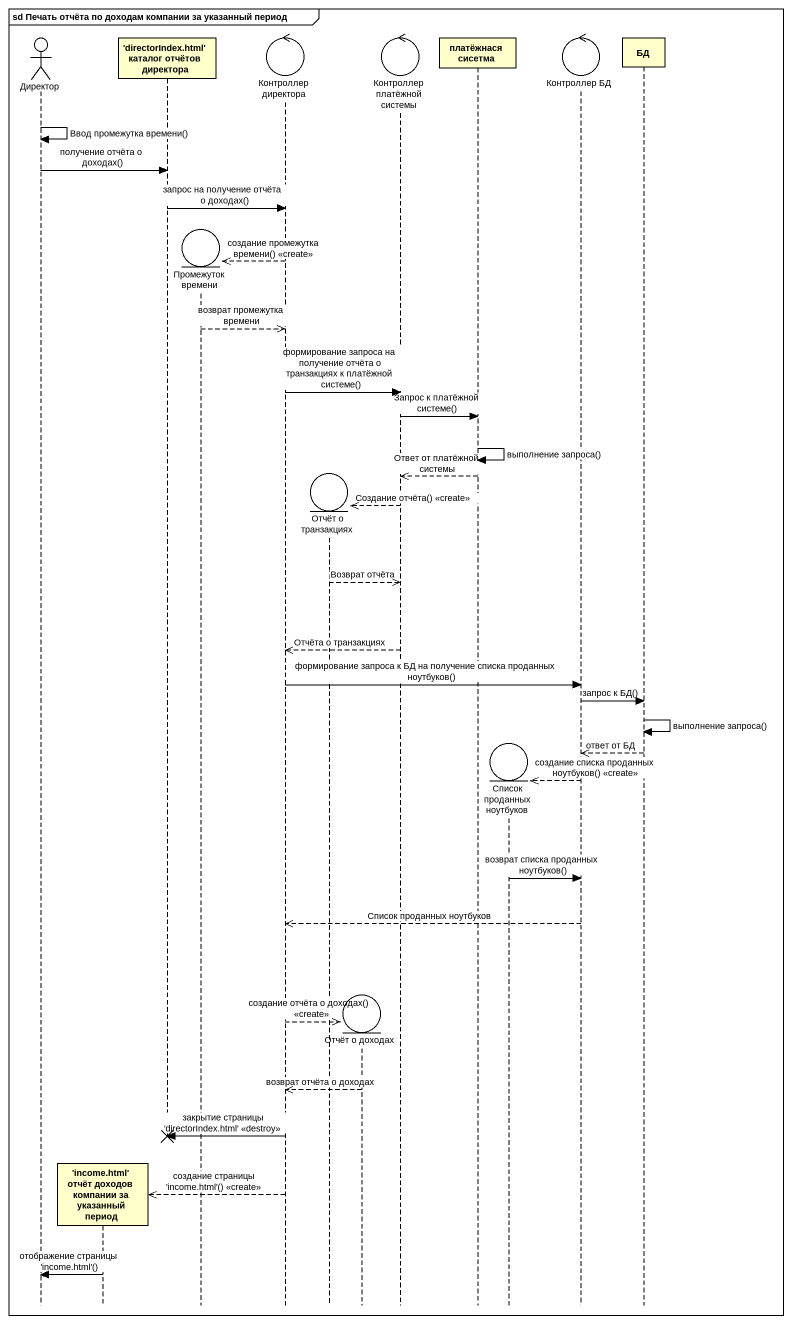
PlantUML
@startuml
mainframe sd Печать отчёта по доходам компании за указанный период
hide footbox
actor Директор
participant "'income.html' отчёт доходов компании за указанный период" as income_html_отчёт_доходов
participant "'directorIndex.html' каталог отчётов директора" as directorIndex_html_каталог
entity "Промежуток времени" as Промежуток_времени
control "Контроллер директора" as Контроллер_директора
entity "Отчёт о транзакциях" as Отчёт_о_транзакциях
entity "Отчёт о доходах" as Отчёт_о_доходах
control "Контроллер платёжной системы" as Контроллер_платёжной_системы
participant "платёжнася сисетма" as платёжнася_сисетма
entity "Список проданных ноутбуков" as Список_проданных_ноутбуков
control "Контроллер БД" as Контроллер_БД
participant БД

Директор -> Директор : Ввод промежутка времени()
Директор -> directorIndex_html_каталог : получение отчёта о доходах()
directorIndex_html_каталог -> Контроллер_директора : запрос на получение отчёта о доходах()
Контроллер_директора -->> Промежуток_времени ** : создание промежутка времени() <<create>>
Промежуток_времени -->> Контроллер_директора : возврат промежутка времени
Контроллер_директора -> Контроллер_платёжной_системы : формирование запроса на получение отчёта о транзакциях к платёжной системе()
Контроллер_платёжной_системы -> платёжнася_сисетма : Запрос к платёжной системе()
платёжнася_сисетма -> платёжнася_сисетма : выполнение запроса()
платёжнася_сисетма -->> Контроллер_платёжной_системы : Ответ от платёжной системы
Контроллер_платёжной_системы -->> Отчёт_о_транзакциях ** : Создание отчёта() <<create>>
Отчёт_о_транзакциях -->> Контроллер_платёжной_системы : Возврат отчёта
Контроллер_платёжной_системы -->> Контроллер_директора : Отчёта о транзакциях
Контроллер_директора -> Контроллер_БД : формирование запроса к БД на получение списка проданных ноутбуков()
Контроллер_БД -> БД : запрос к БД()
БД -> БД : выполнение запроса()
БД -->> Контроллер_БД : ответ от БД
Контроллер_БД -->> Список_проданных_ноутбуков ** : создание списка проданных ноутбуков() <<create>>
Список_проданных_ноутбуков -> Контроллер_БД : возврат списка проданных ноутбуков()
Контроллер_БД -->> Контроллер_директора : Список проданных ноутбуков
Контроллер_директора -->> Отчёт_о_доходах ** : создание отчёта о доходах() <<create>>
Отчёт_о_доходах -->> Контроллер_директора : возврат отчёта о доходах
Контроллер_директора -> directorIndex_html_каталог !! : закрытие страницы 'directorIndex.html' <<destroy>>
Контроллер_директора -->> income_html_отчёт_доходов ** : создание страницы 'income.html'() <<create>>
income_html_отчёт_доходов -> Директор : отображение страницы 'income.html'()
@enduml
